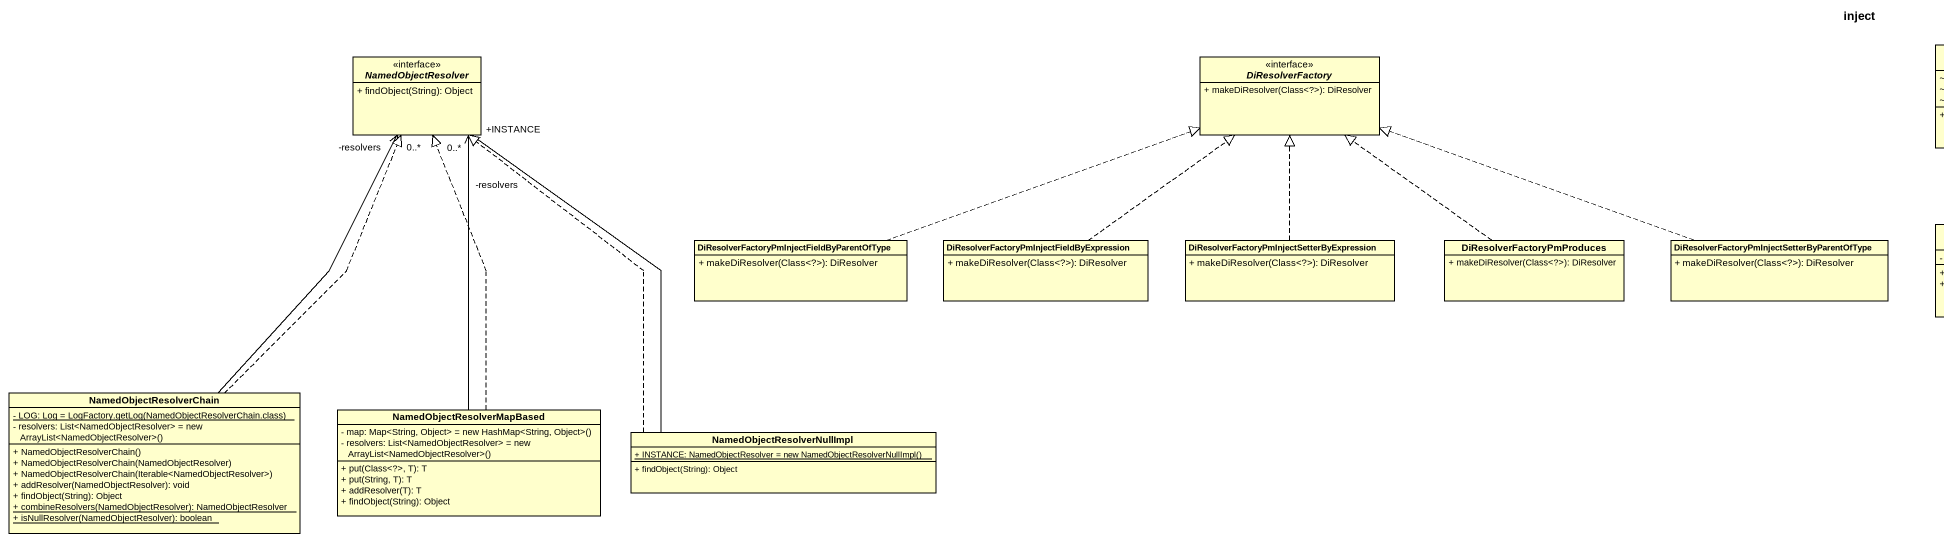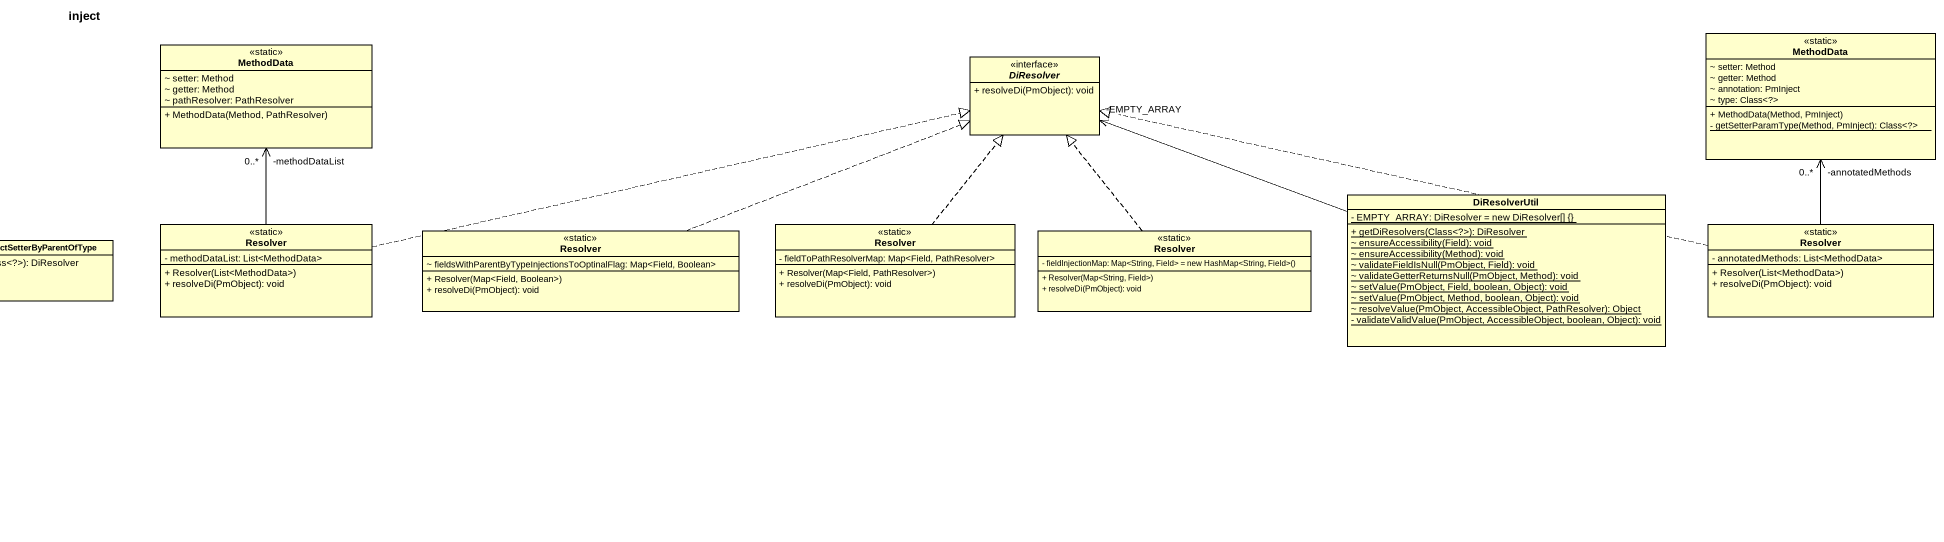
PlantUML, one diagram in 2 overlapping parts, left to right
@startuml
title inject
hide circle
hide empty members
skinparam classAttributeIconSize 0
interface NamedObjectResolver <<interface>> {
  + findObject(String): Object
}
interface DiResolverFactory <<interface>> {
  + makeDiResolver(Class<?>): DiResolver
}
class MethodData <<static>> {
  ~ setter: Method
  ~ getter: Method
  ~ pathResolver: PathResolver
  + MethodData(Method, PathResolver)
}
interface DiResolver <<interface>> {
  + resolveDi(PmObject): void
}
class "MethodData" as MethodData_2 <<static>> {
  ~ setter: Method
  ~ getter: Method
  ~ annotation: PmInject
  ~ type: Class<?>
  + MethodData(Method, PmInject)
  {static} - getSetterParamType(Method, PmInject): Class<?>
}
class Resolver <<static>> {
  - methodDataList: List<MethodData>
  + Resolver(List<MethodData>)
  + resolveDi(PmObject): void
}
class "Resolver" as Resolver_2 <<static>> {
  - fieldToPathResolverMap: Map<Field, PathResolver>
  + Resolver(Map<Field, PathResolver>)
  + resolveDi(PmObject): void
}
class DiResolverUtil {
  {static} - EMPTY_ARRAY: DiResolver = new DiResolver[] {}
  {static} + getDiResolvers(Class<?>): DiResolver
  {static} ~ ensureAccessibility(Field): void
  {static} ~ ensureAccessibility(Method): void
  {static} ~ validateFieldIsNull(PmObject, Field): void
  {static} ~ validateGetterReturnsNull(PmObject, Method): void
  {static} ~ setValue(PmObject, Field, boolean, Object): void
  {static} ~ setValue(PmObject, Method, boolean, Object): void
  {static} ~ resolveValue(PmObject, AccessibleObject, PathResolver): Object
  {static} - validateValidValue(PmObject, AccessibleObject, boolean, Object): void
}
class "Resolver" as Resolver_3 <<static>> {
  - annotatedMethods: List<MethodData>
  + Resolver(List<MethodData>)
  + resolveDi(PmObject): void
}
class "DiResolverFactoryPmInjectFieldByParentOfType" as DiResolverFactoryPmInjectFie {
  + makeDiResolver(Class<?>): DiResolver
}
class "DiResolverFactoryPmInjectFieldByExpression" as DiResolverFactoryPmInjectFie_2 {
  + makeDiResolver(Class<?>): DiResolver
}
class "DiResolverFactoryPmInjectSetterByExpression" as DiResolverFactoryPmInjectSet {
  + makeDiResolver(Class<?>): DiResolver
}
class DiResolverFactoryPmProduces {
  + makeDiResolver(Class<?>): DiResolver
}
class "DiResolverFactoryPmInjectSetterByParentOfType" as DiResolverFactoryPmInjectSet_2 {
  + makeDiResolver(Class<?>): DiResolver
}
class "Resolver" as Resolver_4 <<static>> {
  ~ fieldsWithParentByTypeInjectionsToOptinalFlag: Map<Field, Boolean>
  + Resolver(Map<Field, Boolean>)
  + resolveDi(PmObject): void
}
class "Resolver" as Resolver_5 <<static>> {
  {field} - fieldInjectionMap: Map<String, Field> = new HashMap<String, Field>()
  + Resolver(Map<String, Field>)
  + resolveDi(PmObject): void
}
class NamedObjectResolverChain {
  {static} {field} - LOG: Log = LogFactory.getLog(NamedObjectResolverChain.class)
  {field} - resolvers: List<NamedObjectResolver> = new ArrayList<NamedObjectResolver>()
  + NamedObjectResolverChain()
  + NamedObjectResolverChain(NamedObjectResolver)
  + NamedObjectResolverChain(Iterable<NamedObjectResolver>)
  + addResolver(NamedObjectResolver): void
  + findObject(String): Object
  {static} + combineResolvers(NamedObjectResolver): NamedObjectResolver
  {static} + isNullResolver(NamedObjectResolver): boolean
}
class NamedObjectResolverMapBased {
  {field} - map: Map<String, Object> = new HashMap<String, Object>()
  {field} - resolvers: List<NamedObjectResolver> = new ArrayList<NamedObjectResolver>()
  + put(Class<?>, T): T
  + put(String, T): T
  + addResolver(T): T
  + findObject(String): Object
}
class NamedObjectResolverNullImpl {
  {static} {field} + INSTANCE: NamedObjectResolver = new NamedObjectResolverNullImpl()
  + findObject(String): Object
}
Resolver -up-> "-methodDataList\n0..*" MethodData
Resolver .right.|> DiResolver
Resolver_2 .up.|> DiResolver
DiResolverUtil -left-> "-EMPTY_ARRAY" DiResolver
Resolver_3 .left.|> DiResolver
Resolver_3 -up-> "-annotatedMethods\n0..*" MethodData_2
DiResolverFactoryPmInjectFie .right.|> DiResolverFactory
DiResolverFactoryPmInjectFie_2 .up.|> DiResolverFactory
DiResolverFactoryPmInjectSet .up.|> DiResolverFactory
DiResolverFactoryPmProduces .up.|> DiResolverFactory
DiResolverFactoryPmInjectSet_2 .left.|> DiResolverFactory
Resolver_4 .right.|> DiResolver
Resolver_5 .up.|> DiResolver
NamedObjectResolverChain -up-> "-resolvers\n0..*" NamedObjectResolver
NamedObjectResolverChain .up.|> NamedObjectResolver
NamedObjectResolverMapBased -up-> "-resolvers\n0..*" NamedObjectResolver
NamedObjectResolverMapBased .up.|> NamedObjectResolver
NamedObjectResolverNullImpl -up-> "+INSTANCE" NamedObjectResolver
NamedObjectResolverNullImpl .up.|> NamedObjectResolver
@enduml
